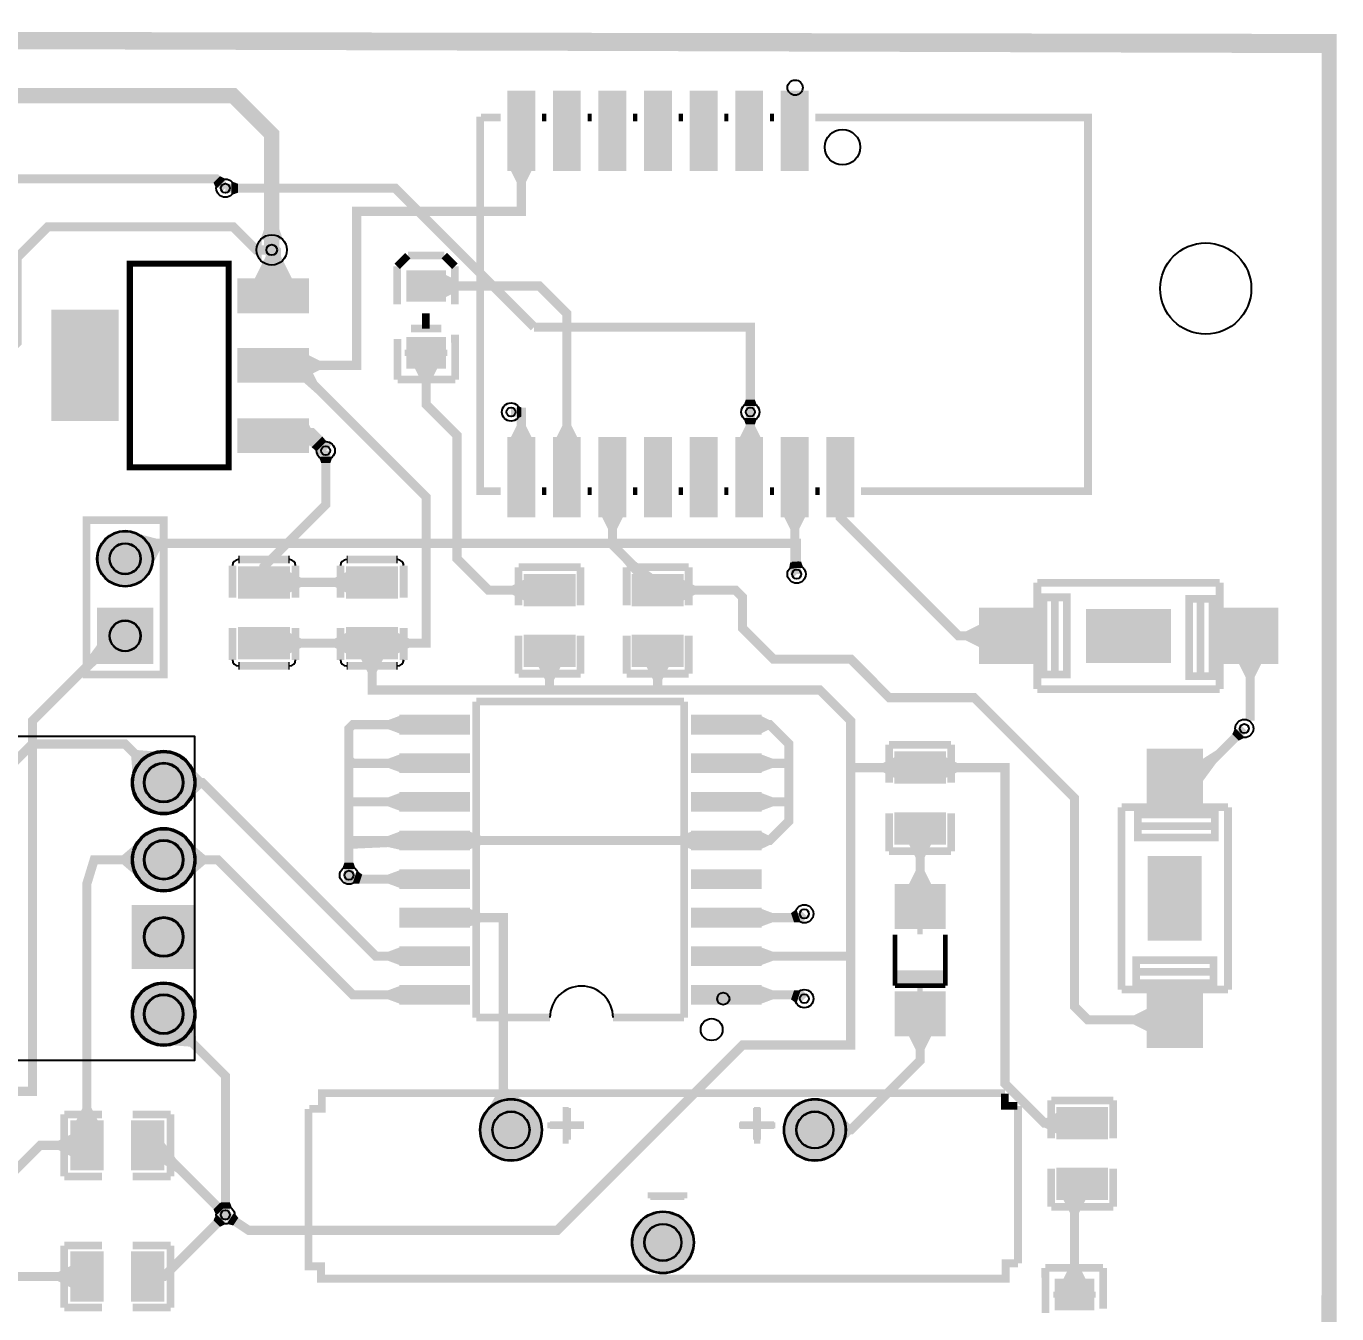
# Model space of a CAD drawing. Header units: millimetres. Extents: x 1 to 169, y 35 to 120.
# Drawn here: x 126.29 to 169.41, y 76.75 to 119.12 of the extents above; entities that cross this region are included whole.
import ezdxf

# ---------------------------------------------------------------- set-up
doc = ezdxf.new("R2010")
doc.units = ezdxf.units.MM
for name, color, linetype, true_color in [('BoardOutline', 7, 'Continuous', 0xff00ff), ('BottomLayer', 7, 'Continuous', 0x0000ff), ('BottomSolderLayer', 7, 'Continuous', 0xaa00ff), ('Document', 7, 'Continuous', 0xffffff), ('Hole', 7, 'Continuous', 0x000000), ('Multi-Layer', 7, 'Continuous', 0xc0c0c0), ('TopLayer', 7, 'Continuous', 0xff0000), ('TopPasterLayer', 7, 'Continuous', 0x808080), ('TopSilkLayer', 7, 'Continuous', 0xffff00), ('TopSolderLayer', 7, 'Continuous', 0x800080)]:
    doc.layers.add(name, color=color, linetype=linetype, true_color=true_color)

msp = doc.modelspace()

# ---------------------------------------------------------------- hatches: boundary and pattern name
at = {"layer": 'BottomLayer'}
for points in [[(133.041, 113.567), (133.041, 114.017), (133.251, 113.942), (133.251, 113.642)], [(149.889, 106.625), (150.339, 106.625), (150.264, 106.835), (149.964, 106.835)], [(130.362, 101.233), (129.802, 102.461), (130.587, 102.258), (130.724, 101.958)], [(151.413, 101.291), (151.863, 101.291), (151.788, 101.501), (151.488, 101.501)], [(129.812, 94.171), (130.873, 95.232), (129.954, 95.303), (129.742, 95.091)], [(130.748, 85.616), (131.808, 86.677), (131.879, 85.757), (131.667, 85.545)], [(132.617, 80.209), (133.067, 80.209), (132.992, 80.419), (132.692, 80.419)]]:
    msp.add_hatch(color=256, dxfattribs=at).paths.add_polyline_path(points)
at = {"layer": 'BottomSolderLayer'}
for points in [[(128.615, 101.6, 1), (130.466, 101.6, 1)], [(128.615, 98.135), (128.615, 99.986), (130.466, 99.986), (130.466, 98.135)], [(129.759, 94.234, 1), (131.861, 94.234, 1)], [(129.759, 91.694, 1), (131.861, 91.694, 1)], [(129.759, 88.103), (129.759, 90.205), (131.861, 90.205), (131.861, 88.103)], [(129.759, 86.614, 1), (131.861, 86.614, 1)], [(141.215, 82.804, 1), (143.266, 82.804, 1)], [(151.215, 82.804, 1), (153.266, 82.804, 1)], [(146.215, 79.104, 1), (148.266, 79.104, 1)]]:
    msp.add_hatch(color=256, dxfattribs=at).paths.add_polyline_path(points)
at = {"layer": 'Document'}
for points in [[(139.446, 111.074), (139.446, 110.074), (139.596, 110.074), (139.596, 111.074)], [(139.352, 108.84), (139.352, 107.84), (139.502, 107.84), (139.502, 108.84)], [(140.146, 108.474), (140.146, 108.274), (138.746, 108.274), (138.746, 108.474)], [(161.29, 98.298), (161.29, 99.822), (163.83, 99.822), (163.83, 98.298)], [(164.846, 89.154), (163.322, 89.154), (163.322, 91.694), (164.846, 91.694)], [(155.792, 89.962), (155.612, 89.962), (155.612, 89.242), (155.792, 89.242)], [(156.302, 89.692), (155.102, 89.692), (155.102, 89.512), (156.302, 89.512)], [(155.792, 86.822), (155.612, 86.822), (155.612, 87.542), (155.792, 87.542)], [(144.14, 83.554), (143.94, 83.554), (143.94, 82.354), (144.14, 82.354)], [(150.44, 83.554), (150.24, 83.554), (150.24, 82.354), (150.44, 82.354)], [(144.64, 82.854), (144.64, 83.054), (143.44, 83.054), (143.44, 82.854)], [(150.94, 82.854), (150.94, 83.054), (149.74, 83.054), (149.74, 82.854)], [(148.04, 80.554), (148.04, 80.654), (148.04, 80.754), (146.74, 80.754), (146.74, 80.554)], [(160.877, 76.919), (160.877, 77.919), (160.727, 77.919), (160.727, 76.919)], [(160.082, 77.284), (160.082, 77.484), (161.482, 77.484), (161.482, 77.284)]]:
    msp.add_hatch(color=256, dxfattribs=at).paths.add_polyline_path(points)
at = {"layer": 'Multi-Layer'}
for points in [[(128.64, 101.6, 1), (130.44, 101.6, 1)], [(128.64, 98.16), (128.64, 99.96), (130.44, 99.96), (130.44, 98.16)], [(129.81, 94.234, 1), (131.81, 94.234, 1)], [(129.81, 91.694, 1), (131.81, 91.694, 1)], [(129.81, 88.154), (129.81, 90.154), (131.81, 90.154), (131.81, 88.154)], [(129.81, 86.614, 1), (131.81, 86.614, 1)], [(141.24, 82.804, 1), (143.24, 82.804, 1)], [(151.24, 82.804, 1), (153.24, 82.804, 1)], [(146.24, 79.104, 1), (148.24, 79.104, 1)]]:
    msp.add_hatch(color=256, dxfattribs=at).paths.add_polyline_path(points)
at = {"layer": 'TopLayer'}
for points in [[(143.028, 116.932), (143.028, 114.432), (142.128, 114.432), (142.128, 116.932)], [(144.528, 116.932), (144.528, 114.432), (143.628, 114.432), (143.628, 116.932)], [(146.028, 116.932), (146.028, 114.432), (145.128, 114.432), (145.128, 116.932)], [(147.528, 116.932), (147.528, 114.432), (146.628, 114.432), (146.628, 116.932)], [(149.028, 116.932), (149.028, 114.432), (148.128, 114.432), (148.128, 116.932)], [(150.528, 116.932), (150.528, 114.432), (149.628, 114.432), (149.628, 116.932)], [(152.028, 116.932), (152.028, 114.432), (151.128, 114.432), (151.128, 116.932)], [(142.953, 114.432), (142.203, 114.432), (142.428, 113.982), (142.728, 113.982)], [(132.862, 114.092), (132.543, 113.774), (132.448, 113.976), (132.66, 114.187)], [(134.036, 111.385), (134.036, 112.135), (133.858, 111.91), (133.858, 111.61)], [(134.741, 112.091), (133.991, 112.091), (134.116, 112.441), (134.616, 112.441)], [(133.792, 110.795), (135.042, 110.795), (134.667, 111.545), (134.167, 111.545)], [(134.017, 111.402), (134.765, 111.458), (134.667, 111.1), (134.167, 111.063)], [(138.821, 110.074), (138.821, 111.074), (140.071, 111.074), (140.071, 110.074)], [(140.071, 110.949), (140.071, 110.199), (140.521, 110.424), (140.521, 110.724)], [(133.338, 109.703), (133.338, 110.795), (135.497, 110.795), (135.497, 109.703)], [(127.14, 106.21), (127.14, 109.716), (129.299, 109.716), (129.299, 106.21)], [(138.821, 107.874), (138.821, 108.874), (140.071, 108.874), (140.071, 107.874)], [(133.338, 107.417), (133.338, 108.509), (135.497, 108.509), (135.497, 107.417)], [(135.497, 108.338), (135.497, 107.588), (135.947, 107.813), (135.947, 108.113)], [(135.497, 108.161), (135.404, 107.417), (135.812, 107.054), (135.859, 107.432)], [(139.821, 107.874), (139.071, 107.874), (139.296, 107.424), (139.596, 107.424)], [(142.439, 106.201), (142.439, 106.651), (142.578, 106.576), (142.578, 106.276)], [(133.338, 105.105), (133.338, 106.198), (135.497, 106.198), (135.497, 105.105)], [(135.497, 106.198), (135.497, 105.105), (135.649, 105.402), (135.649, 105.902)], [(149.889, 106.228), (150.339, 106.228), (150.264, 106.018), (149.964, 106.018)], [(142.203, 105.532), (142.953, 105.532), (142.728, 105.982), (142.428, 105.982)], [(143.704, 105.532), (144.454, 105.532), (144.229, 105.982), (143.929, 105.982)], [(149.739, 105.532), (150.489, 105.532), (150.264, 105.982), (149.964, 105.982)], [(136.163, 105.456), (135.845, 105.137), (135.679, 105.268), (136.032, 105.622)], [(143.028, 105.532), (143.028, 103.032), (142.128, 103.032), (142.128, 105.532)], [(144.528, 105.532), (144.528, 103.032), (143.628, 103.032), (143.628, 105.532)], [(146.028, 105.532), (146.028, 103.032), (145.128, 103.032), (145.128, 105.532)], [(147.528, 105.532), (147.528, 103.032), (146.628, 103.032), (146.628, 105.532)], [(149.028, 105.532), (149.028, 103.032), (148.128, 103.032), (148.128, 105.532)], [(150.528, 105.532), (150.528, 103.032), (149.628, 103.032), (149.628, 105.532)], [(152.028, 105.532), (152.028, 103.032), (151.128, 103.032), (151.128, 105.532)], [(153.528, 105.532), (153.528, 103.032), (152.628, 103.032), (152.628, 105.532)], [(135.919, 104.958), (136.369, 104.958), (136.294, 104.748), (135.994, 104.748)], [(145.953, 103.032), (145.203, 103.032), (145.428, 102.582), (145.728, 102.582)], [(151.952, 103.032), (151.202, 103.032), (151.427, 102.582), (151.727, 102.582)], [(153.453, 103.032), (152.703, 103.032), (152.928, 102.954), (153.228, 102.954)], [(146.291, 101.068), (146.941, 101.068), (146.328, 101.518), (145.904, 101.518)], [(151.831, 101.322), (151.386, 101.255), (151.427, 101.473), (151.727, 101.519)], [(134.887, 101.322), (134.887, 100.322), (133.337, 100.322), (133.337, 101.322)], [(133.737, 101.322), (134.487, 101.322), (134.262, 101.346), (133.962, 101.346)], [(134.887, 101.197), (134.887, 100.447), (135.337, 100.672), (135.337, 100.972)], [(136.893, 100.447), (136.893, 101.197), (136.443, 100.972), (136.443, 100.672)], [(138.443, 101.322), (138.443, 100.322), (136.893, 100.322), (136.893, 101.322)], [(142.735, 100.193), (142.735, 100.943), (142.285, 100.718), (142.285, 100.418)], [(144.285, 101.068), (144.285, 100.068), (142.735, 100.068), (142.735, 101.068)], [(147.841, 101.068), (147.841, 100.068), (146.291, 100.068), (146.291, 101.068)], [(147.841, 100.943), (147.841, 100.193), (148.291, 100.418), (148.291, 100.718)], [(157.66, 99.96), (159.46, 99.96), (159.46, 98.16), (157.66, 98.16)], [(165.66, 99.96), (167.46, 99.96), (167.46, 98.16), (165.66, 98.16)], [(134.887, 99.322), (134.887, 98.322), (133.337, 98.322), (133.337, 99.322)], [(134.887, 99.197), (134.887, 98.447), (135.337, 98.672), (135.337, 98.972)], [(136.893, 98.447), (136.893, 99.197), (136.443, 98.972), (136.443, 98.672)], [(138.443, 99.322), (138.443, 98.322), (136.893, 98.322), (136.893, 99.322)], [(138.443, 99.197), (138.443, 98.447), (138.893, 98.672), (138.893, 98.972)], [(157.66, 98.685), (157.66, 99.435), (157.21, 99.21), (157.21, 98.91)], [(128.64, 98.16), (128.64, 98.789), (128.19, 98.176), (128.19, 97.752)], [(144.285, 99.068), (144.285, 98.068), (142.735, 98.068), (142.735, 99.068)], [(147.841, 99.068), (147.841, 98.068), (146.291, 98.068), (146.291, 99.068)], [(138.043, 98.322), (137.293, 98.322), (137.518, 97.872), (137.818, 97.872)], [(143.885, 98.068), (143.135, 98.068), (143.36, 97.618), (143.66, 97.618)], [(147.441, 98.068), (146.691, 98.068), (146.916, 97.618), (147.216, 97.618)], [(166.936, 98.16), (166.186, 98.16), (166.411, 97.71), (166.711, 97.71)], [(138.646, 95.822), (138.646, 96.457), (138.196, 96.289), (138.196, 95.989)], [(138.646, 95.822), (138.646, 96.457), (140.806, 96.457), (140.806, 95.822)], [(148.246, 95.822), (148.246, 96.457), (150.406, 96.457), (150.406, 95.822)], [(150.406, 96.457), (150.406, 95.822), (150.749, 95.989), (150.749, 96.289)], [(166.389, 95.713), (166.071, 96.031), (165.975, 95.829), (166.188, 95.617)], [(163.184, 93.524), (163.184, 95.324), (164.984, 95.324), (164.984, 93.524)], [(131.472, 93.484), (131.472, 94.984), (132.08, 94.384), (132.08, 94.084)], [(138.646, 94.552), (138.646, 95.187), (138.196, 95.019), (138.196, 94.719)], [(138.646, 94.552), (138.646, 95.187), (140.806, 95.187), (140.806, 94.552)], [(148.246, 94.552), (148.246, 95.187), (150.406, 95.187), (150.406, 94.552)], [(150.406, 95.187), (150.406, 94.552), (150.856, 94.719), (150.856, 95.019)], [(154.927, 94.351), (154.927, 95.101), (154.477, 94.876), (154.477, 94.576)], [(156.477, 95.226), (156.477, 94.226), (154.927, 94.226), (154.927, 95.226)], [(156.477, 95.101), (156.477, 94.351), (156.927, 94.576), (156.927, 94.876)], [(164.984, 95.001), (164.984, 94.251), (165.434, 94.864), (165.434, 95.288)], [(138.646, 93.282), (138.646, 93.917), (138.196, 93.749), (138.196, 93.449)], [(138.646, 93.282), (138.646, 93.917), (140.806, 93.917), (140.806, 93.282)], [(148.246, 93.282), (148.246, 93.917), (150.406, 93.917), (150.406, 93.282)], [(150.406, 93.917), (150.406, 93.282), (150.856, 93.449), (150.856, 93.749)], [(156.477, 93.226), (156.477, 92.226), (154.927, 92.226), (154.927, 93.226)], [(130.149, 90.944), (130.149, 92.444), (129.449, 91.844), (129.449, 91.544)], [(131.472, 90.944), (131.472, 92.444), (132.172, 91.844), (132.172, 91.544)], [(138.646, 92.012), (138.646, 92.647), (138.196, 92.479), (138.196, 92.179)], [(138.646, 92.012), (138.646, 92.647), (138.196, 92.41), (138.196, 92.11)], [(138.646, 92.012), (138.646, 92.647), (140.806, 92.647), (140.806, 92.012)], [(140.806, 92.647), (140.806, 92.012), (141.256, 92.179), (141.256, 92.479)], [(148.246, 92.012), (148.246, 92.647), (147.796, 92.479), (147.796, 92.179)], [(148.246, 92.012), (148.246, 92.647), (150.406, 92.647), (150.406, 92.012)], [(150.406, 92.647), (150.406, 92.012), (150.749, 92.179), (150.749, 92.479)], [(156.077, 92.226), (155.327, 92.226), (155.552, 91.776), (155.852, 91.776)], [(136.681, 91.385), (137.131, 91.385), (137.056, 91.595), (136.756, 91.595)], [(137.165, 91.338), (137.025, 90.911), (137.245, 90.909), (137.344, 91.209)], [(138.646, 90.742), (138.646, 91.377), (138.196, 91.209), (138.196, 90.909)], [(138.646, 90.742), (138.646, 91.377), (140.806, 91.377), (140.806, 90.742)], [(148.246, 90.742), (148.246, 91.377), (150.406, 91.377), (150.406, 90.742)], [(155.327, 90.877), (156.077, 90.877), (155.852, 91.327), (155.552, 91.327)], [(156.512, 89.437), (154.892, 89.437), (154.892, 90.877), (156.512, 90.877)], [(138.646, 89.472), (138.646, 90.107), (140.806, 90.107), (140.806, 89.472)], [(140.806, 90.107), (140.806, 89.472), (141.256, 89.639), (141.256, 89.939)], [(148.246, 89.472), (148.246, 90.107), (150.406, 90.107), (150.406, 89.472)], [(150.406, 90.107), (150.406, 89.472), (150.856, 89.639), (150.856, 89.939)], [(151.774, 89.641), (151.634, 90.068), (151.455, 89.939), (151.553, 89.639)], [(138.646, 88.202), (138.646, 88.837), (138.196, 88.669), (138.196, 88.369)], [(138.646, 88.202), (138.646, 88.837), (140.806, 88.837), (140.806, 88.202)], [(148.246, 88.202), (148.246, 88.837), (150.406, 88.837), (150.406, 88.202)], [(150.406, 88.837), (150.406, 88.202), (150.856, 88.369), (150.856, 88.669)], [(138.646, 86.932), (138.646, 87.567), (138.196, 87.399), (138.196, 87.099)], [(138.646, 86.932), (138.646, 87.567), (140.806, 87.567), (140.806, 86.932)], [(148.246, 86.932), (148.246, 87.567), (150.406, 87.567), (150.406, 86.932)], [(150.406, 87.567), (150.406, 86.932), (150.856, 87.099), (150.856, 87.399)], [(151.774, 87.398), (151.634, 86.97), (151.455, 87.099), (151.553, 87.399)], [(156.512, 87.347), (154.892, 87.347), (154.892, 85.907), (156.512, 85.907)], [(163.184, 85.524), (163.184, 87.324), (164.984, 87.324), (164.984, 85.524)], [(163.184, 86.049), (163.184, 86.799), (162.734, 86.574), (162.734, 86.274)], [(155.327, 85.907), (156.077, 85.907), (155.852, 85.457), (155.552, 85.457)], [(142.854, 83.594), (141.38, 83.314), (141.836, 84.113), (142.136, 84.17)], [(127.911, 83.071), (128.661, 83.071), (128.436, 83.521), (128.136, 83.521)], [(152.902, 82.054), (152.902, 83.554), (153.416, 82.954), (153.416, 82.654)], [(160.261, 82.651), (160.261, 83.401), (159.811, 83.176), (159.811, 82.876)], [(160.261, 82.526), (160.261, 83.526), (161.811, 83.526), (161.811, 82.526)], [(128.786, 81.521), (127.786, 81.521), (127.786, 83.071), (128.786, 83.071)], [(130.786, 81.521), (129.786, 81.521), (129.786, 83.071), (130.786, 83.071)], [(127.786, 81.921), (127.786, 82.671), (127.336, 82.446), (127.336, 82.146)], [(130.786, 82.441), (130.786, 81.691), (131.236, 81.404), (131.236, 81.828)], [(160.261, 80.526), (160.261, 81.526), (161.811, 81.526), (161.811, 80.526)], [(132.861, 80.31), (132.543, 79.991), (132.447, 80.193), (132.66, 80.405)], [(161.157, 80.526), (160.407, 80.526), (160.632, 80.076), (160.932, 80.076)], [(132.861, 79.711), (132.543, 80.029), (132.447, 79.827), (132.66, 79.615)], [(133.132, 80.087), (132.883, 79.713), (133.099, 79.659), (133.265, 79.908)], [(128.786, 77.203), (127.786, 77.203), (127.786, 78.753), (128.786, 78.753)], [(130.786, 77.203), (129.786, 77.203), (129.786, 78.753), (130.786, 78.753)], [(127.786, 77.603), (127.786, 78.353), (127.336, 78.128), (127.336, 77.828)], [(130.786, 78.353), (130.786, 77.603), (130.81, 77.828), (130.81, 78.128)], [(160.407, 77.884), (161.157, 77.884), (160.932, 78.334), (160.632, 78.334)], [(161.407, 77.884), (161.407, 76.884), (160.157, 76.884), (160.157, 77.884)]]:
    msp.add_hatch(color=256, dxfattribs=at).paths.add_polyline_path(points)
at = {"layer": 'TopPasterLayer'}
for points in [[(143.028, 116.932), (143.028, 114.432), (142.128, 114.432), (142.128, 116.932)], [(144.528, 116.932), (144.528, 114.432), (143.628, 114.432), (143.628, 116.932)], [(146.028, 116.932), (146.028, 114.432), (145.128, 114.432), (145.128, 116.932)], [(147.528, 116.932), (147.528, 114.432), (146.628, 114.432), (146.628, 116.932)], [(149.028, 116.932), (149.028, 114.432), (148.128, 114.432), (148.128, 116.932)], [(150.528, 116.932), (150.528, 114.432), (149.628, 114.432), (149.628, 116.932)], [(152.028, 116.932), (152.028, 114.432), (151.128, 114.432), (151.128, 116.932)], [(138.821, 110.074), (138.821, 111.074), (140.071, 111.074), (140.071, 110.074)], [(133.338, 109.703), (133.338, 110.795), (135.497, 110.795), (135.497, 109.703)], [(127.14, 106.21), (127.14, 109.716), (129.299, 109.716), (129.299, 106.21)], [(138.821, 107.874), (138.821, 108.874), (140.071, 108.874), (140.071, 107.874)], [(133.338, 107.417), (133.338, 108.509), (135.497, 108.509), (135.497, 107.417)], [(133.338, 105.105), (133.338, 106.198), (135.497, 106.198), (135.497, 105.105)], [(143.028, 105.532), (143.028, 103.032), (142.128, 103.032), (142.128, 105.532)], [(144.528, 105.532), (144.528, 103.032), (143.628, 103.032), (143.628, 105.532)], [(146.028, 105.532), (146.028, 103.032), (145.128, 103.032), (145.128, 105.532)], [(147.528, 105.532), (147.528, 103.032), (146.628, 103.032), (146.628, 105.532)], [(149.028, 105.532), (149.028, 103.032), (148.128, 103.032), (148.128, 105.532)], [(150.528, 105.532), (150.528, 103.032), (149.628, 103.032), (149.628, 105.532)], [(152.028, 105.532), (152.028, 103.032), (151.128, 103.032), (151.128, 105.532)], [(153.528, 105.532), (153.528, 103.032), (152.628, 103.032), (152.628, 105.532)], [(134.887, 101.322), (134.887, 100.322), (133.337, 100.322), (133.337, 101.322)], [(138.443, 101.322), (138.443, 100.322), (136.893, 100.322), (136.893, 101.322)], [(144.285, 101.068), (144.285, 100.068), (142.735, 100.068), (142.735, 101.068)], [(147.841, 101.068), (147.841, 100.068), (146.291, 100.068), (146.291, 101.068)], [(157.66, 99.96), (159.46, 99.96), (159.46, 98.16), (157.66, 98.16)], [(165.66, 99.96), (167.46, 99.96), (167.46, 98.16), (165.66, 98.16)], [(134.887, 99.322), (134.887, 98.322), (133.337, 98.322), (133.337, 99.322)], [(138.443, 99.322), (138.443, 98.322), (136.893, 98.322), (136.893, 99.322)], [(144.285, 99.068), (144.285, 98.068), (142.735, 98.068), (142.735, 99.068)], [(147.841, 99.068), (147.841, 98.068), (146.291, 98.068), (146.291, 99.068)], [(138.646, 95.822), (138.646, 96.457), (140.806, 96.457), (140.806, 95.822)], [(148.246, 95.822), (148.246, 96.457), (150.406, 96.457), (150.406, 95.822)], [(163.184, 93.524), (163.184, 95.324), (164.984, 95.324), (164.984, 93.524)], [(138.646, 94.552), (138.646, 95.187), (140.806, 95.187), (140.806, 94.552)], [(148.246, 94.552), (148.246, 95.187), (150.406, 95.187), (150.406, 94.552)], [(156.477, 95.226), (156.477, 94.226), (154.927, 94.226), (154.927, 95.226)], [(138.646, 93.282), (138.646, 93.917), (140.806, 93.917), (140.806, 93.282)], [(148.246, 93.282), (148.246, 93.917), (150.406, 93.917), (150.406, 93.282)], [(156.477, 93.226), (156.477, 92.226), (154.927, 92.226), (154.927, 93.226)], [(138.646, 92.012), (138.646, 92.647), (140.806, 92.647), (140.806, 92.012)], [(148.246, 92.012), (148.246, 92.647), (150.406, 92.647), (150.406, 92.012)], [(138.646, 90.742), (138.646, 91.377), (140.806, 91.377), (140.806, 90.742)], [(148.246, 90.742), (148.246, 91.377), (150.406, 91.377), (150.406, 90.742)], [(156.512, 89.437), (154.892, 89.437), (154.892, 90.877), (156.512, 90.877)], [(138.646, 89.472), (138.646, 90.107), (140.806, 90.107), (140.806, 89.472)], [(148.246, 89.472), (148.246, 90.107), (150.406, 90.107), (150.406, 89.472)], [(138.646, 88.202), (138.646, 88.837), (140.806, 88.837), (140.806, 88.202)], [(148.246, 88.202), (148.246, 88.837), (150.406, 88.837), (150.406, 88.202)], [(138.646, 86.932), (138.646, 87.567), (140.806, 87.567), (140.806, 86.932)], [(148.246, 86.932), (148.246, 87.567), (150.406, 87.567), (150.406, 86.932)], [(156.512, 87.347), (154.892, 87.347), (154.892, 85.907), (156.512, 85.907)], [(163.184, 85.524), (163.184, 87.324), (164.984, 87.324), (164.984, 85.524)], [(160.261, 82.526), (160.261, 83.526), (161.811, 83.526), (161.811, 82.526)], [(128.786, 81.521), (127.786, 81.521), (127.786, 83.071), (128.786, 83.071)], [(130.786, 81.521), (129.786, 81.521), (129.786, 83.071), (130.786, 83.071)], [(160.261, 80.526), (160.261, 81.526), (161.811, 81.526), (161.811, 80.526)], [(128.786, 77.203), (127.786, 77.203), (127.786, 78.753), (128.786, 78.753)], [(130.786, 77.203), (129.786, 77.203), (129.786, 78.753), (130.786, 78.753)], [(161.407, 77.884), (161.407, 76.884), (160.157, 76.884), (160.157, 77.884)]]:
    msp.add_hatch(color=256, dxfattribs=at).paths.add_polyline_path(points)
at = {"layer": 'TopSilkLayer'}
msp.add_hatch(color=256, dxfattribs=at).paths.add_polyline_path([(154.901, 87.55), (154.901, 88.058), (156.503, 88.058), (156.503, 87.55)])
at = {"layer": 'TopSolderLayer'}
for points in [[(143.037, 117.002), (143.037, 114.363), (142.119, 114.363), (142.119, 117.002)], [(144.537, 117.002), (144.537, 114.363), (143.619, 114.363), (143.619, 117.002)], [(146.037, 117.002), (146.037, 114.363), (145.119, 114.363), (145.119, 117.002)], [(147.537, 117.002), (147.537, 114.363), (146.619, 114.363), (146.619, 117.002)], [(149.037, 117.002), (149.037, 114.363), (148.119, 114.363), (148.119, 117.002)], [(150.537, 117.002), (150.537, 114.363), (149.619, 114.363), (149.619, 117.002)], [(152.037, 117.002), (152.037, 114.363), (151.119, 114.363), (151.119, 117.002)], [(138.79, 110.054), (138.79, 111.095), (140.103, 111.095), (140.103, 110.054)], [(133.237, 109.677), (133.237, 110.821), (135.597, 110.821), (135.597, 109.677)], [(127.109, 106.128), (127.109, 109.798), (129.33, 109.798), (129.33, 106.128)], [(138.79, 107.854), (138.79, 108.895), (140.103, 108.895), (140.103, 107.854)], [(133.237, 107.391), (133.237, 108.535), (135.597, 108.535), (135.597, 107.391)], [(133.237, 105.08), (133.237, 106.223), (135.597, 106.223), (135.597, 105.08)], [(143.037, 105.602), (143.037, 102.963), (142.119, 102.963), (142.119, 105.602)], [(144.537, 105.602), (144.537, 102.963), (143.619, 102.963), (143.619, 105.602)], [(146.037, 105.602), (146.037, 102.963), (145.119, 102.963), (145.119, 105.602)], [(147.537, 105.602), (147.537, 102.963), (146.619, 102.963), (146.619, 105.602)], [(149.037, 105.602), (149.037, 102.963), (148.119, 102.963), (148.119, 105.602)], [(150.537, 105.602), (150.537, 102.963), (149.619, 102.963), (149.619, 105.602)], [(152.037, 105.602), (152.037, 102.963), (151.119, 102.963), (151.119, 105.602)], [(153.537, 105.602), (153.537, 102.963), (152.619, 102.963), (152.619, 105.602)], [(128.615, 101.6, 1), (130.466, 101.6, 1)], [(134.966, 101.355), (134.966, 100.289), (133.259, 100.289), (133.259, 101.355)], [(138.522, 101.355), (138.522, 100.289), (136.815, 100.289), (136.815, 101.355)], [(144.364, 101.101), (144.364, 100.035), (142.657, 100.035), (142.657, 101.101)], [(147.92, 101.101), (147.92, 100.035), (146.213, 100.035), (146.213, 101.101)], [(128.615, 98.135), (128.615, 99.986), (130.466, 99.986), (130.466, 98.135)], [(157.635, 99.986), (159.486, 99.986), (159.486, 98.135), (157.635, 98.135)], [(165.635, 99.986), (167.486, 99.986), (167.486, 98.135), (165.635, 98.135)], [(134.966, 99.355), (134.966, 98.289), (133.259, 98.289), (133.259, 99.355)], [(138.522, 99.355), (138.522, 98.289), (136.815, 98.289), (136.815, 99.355)], [(144.364, 99.101), (144.364, 98.035), (142.657, 98.035), (142.657, 99.101)], [(147.92, 99.101), (147.92, 98.035), (146.213, 98.035), (146.213, 99.101)], [(138.56, 95.814), (138.56, 96.464), (140.893, 96.464), (140.893, 95.814)], [(148.16, 95.814), (148.16, 96.464), (150.493, 96.464), (150.493, 95.814)], [(163.159, 93.499), (163.159, 95.35), (165.01, 95.35), (165.01, 93.499)], [(129.759, 94.234, 1), (131.861, 94.234, 1)], [(138.56, 94.544), (138.56, 95.194), (140.893, 95.194), (140.893, 94.544)], [(148.16, 94.544), (148.16, 95.194), (150.493, 95.194), (150.493, 94.544)], [(156.556, 95.259), (156.556, 94.193), (154.849, 94.193), (154.849, 95.259)], [(138.56, 93.274), (138.56, 93.924), (140.893, 93.924), (140.893, 93.274)], [(148.16, 93.274), (148.16, 93.924), (150.493, 93.924), (150.493, 93.274)], [(156.556, 93.259), (156.556, 92.193), (154.849, 92.193), (154.849, 93.259)], [(129.759, 91.694, 1), (131.861, 91.694, 1)], [(138.56, 92.004), (138.56, 92.654), (140.893, 92.654), (140.893, 92.004)], [(148.16, 92.004), (148.16, 92.654), (150.493, 92.654), (150.493, 92.004)], [(138.56, 90.734), (138.56, 91.384), (140.893, 91.384), (140.893, 90.734)], [(148.16, 90.734), (148.16, 91.384), (150.493, 91.384), (150.493, 90.734)], [(156.541, 89.415), (154.864, 89.415), (154.864, 90.9), (156.541, 90.9)], [(129.759, 88.103), (129.759, 90.205), (131.861, 90.205), (131.861, 88.103)], [(138.56, 89.464), (138.56, 90.114), (140.893, 90.114), (140.893, 89.464)], [(148.16, 89.464), (148.16, 90.114), (150.493, 90.114), (150.493, 89.464)], [(138.56, 88.194), (138.56, 88.844), (140.893, 88.844), (140.893, 88.194)], [(148.16, 88.194), (148.16, 88.844), (150.493, 88.844), (150.493, 88.194)], [(129.759, 86.614, 1), (131.861, 86.614, 1)], [(138.56, 86.924), (138.56, 87.574), (140.893, 87.574), (140.893, 86.924)], [(148.16, 86.924), (148.16, 87.574), (150.493, 87.574), (150.493, 86.924)], [(156.541, 87.37), (154.864, 87.37), (154.864, 85.885), (156.541, 85.885)], [(163.159, 85.499), (163.159, 87.35), (165.01, 87.35), (165.01, 85.499)], [(141.215, 82.804, 1), (143.266, 82.804, 1)], [(151.215, 82.804, 1), (153.266, 82.804, 1)], [(160.183, 82.493), (160.183, 83.559), (161.89, 83.559), (161.89, 82.493)], [(128.837, 81.47), (127.735, 81.47), (127.735, 83.122), (128.837, 83.122)], [(130.837, 81.47), (129.735, 81.47), (129.735, 83.122), (130.837, 83.122)], [(160.183, 80.493), (160.183, 81.559), (161.89, 81.559), (161.89, 80.493)], [(146.215, 79.104, 1), (148.266, 79.104, 1)], [(128.837, 77.152), (127.735, 77.152), (127.735, 78.804), (128.837, 78.804)], [(130.837, 77.152), (129.735, 77.152), (129.735, 78.804), (130.837, 78.804)], [(161.439, 77.905), (161.439, 76.864), (160.125, 76.864), (160.125, 77.905)]]:
    msp.add_hatch(color=256, dxfattribs=at).paths.add_polyline_path(points)

# ---------------------------------------------------------------- linework, layer by layer
at = {"layer": 'BoardOutline', "const_width": 0.254}
msp.add_lwpolyline([(168.91, 35.56), (1.778, 35.306), (1.778, 118.618), (84.836, 118.618), (169.164, 118.364), (168.91, 35.56)], close=True, dxfattribs=at)
at = {"layer": 'BottomLayer', "const_width": 0.3}
for points in [[(143.002, 109.22), (138.43, 113.792), (132.842, 113.792)], [(150.114, 106.426), (150.114, 109.22), (143.002, 109.22)], [(151.638, 101.092), (151.638, 102.108), (129.54, 102.108), (129.54, 101.6)], [(130.81, 94.234), (129.54, 95.504), (126.492, 95.504), (125.73, 94.742), (125.73, 77.978)], [(132.842, 80.01), (132.842, 84.582), (130.81, 86.614)]]:
    msp.add_lwpolyline(points, dxfattribs=at)
at = {"layer": 'BottomSolderLayer'}
for centre, radius in [((129.54, 101.6), 0.925), ((129.54, 101.6), 0.514), ((129.54, 99.06), 0.514), ((130.81, 94.234), 1.051), ((130.81, 94.234), 0.657), ((130.81, 91.694), 1.051), ((130.81, 91.694), 0.657), ((130.81, 89.154), 0.657), ((130.81, 86.614), 1.051), ((130.81, 86.614), 0.657), ((142.24, 82.804), 1.025), ((152.24, 82.804), 1.025), ((142.24, 82.804), 0.615), ((152.24, 82.804), 0.615), ((147.24, 79.104), 1.025), ((147.24, 79.104), 0.615)]:
    msp.add_circle(centre, radius, dxfattribs=at)
at = {"layer": 'Document'}
for centre, radius in [((151.588, 117.102), 0.25), ((149.225, 87.122), 0.2)]:
    msp.add_circle(centre, radius, dxfattribs=at)
at = {"layer": 'Hole'}
for centre, radius in [((132.842, 113.792), 0.15), ((134.366, 111.76), 0.175), ((142.24, 106.426), 0.15), ((150.114, 106.426), 0.15), ((136.144, 105.156), 0.15), ((151.638, 101.092), 0.15), ((166.37, 96.012), 0.15), ((136.906, 91.186), 0.15), ((151.892, 89.916), 0.15), ((151.892, 87.122), 0.15), ((132.842, 80.01), 0.15)]:
    msp.add_circle(centre, radius, dxfattribs=at)
at = {"layer": 'Multi-Layer'}
for centre, radius in [((132.842, 113.792), 0.3), ((134.366, 111.76), 0.5), ((165.1, 110.49), 1.5), ((142.24, 106.426), 0.3), ((150.114, 106.426), 0.3), ((136.144, 105.156), 0.3), ((129.54, 101.6), 0.9), ((129.54, 101.6), 0.5), ((151.638, 101.092), 0.3), ((129.54, 99.06), 0.5), ((166.37, 96.012), 0.3), ((130.81, 94.234), 1), ((130.81, 94.234), 0.625), ((130.81, 91.694), 1), ((130.81, 91.694), 0.625), ((136.906, 91.186), 0.3), ((151.892, 89.916), 0.3), ((130.81, 89.154), 0.625), ((130.81, 86.614), 1), ((130.81, 86.614), 0.625), ((151.892, 87.122), 0.3), ((142.24, 82.804), 1), ((152.24, 82.804), 1), ((142.24, 82.804), 0.6), ((152.24, 82.804), 0.6), ((132.842, 80.01), 0.3), ((147.24, 79.104), 1), ((147.24, 79.104), 0.6)]:
    msp.add_circle(centre, radius, dxfattribs=at)
at = {"layer": 'TopLayer'}
for points, const_width in [([(117.602, 102.362), (114.808, 105.156), (114.808, 116.84), (133.096, 116.84), (134.366, 115.57), (134.366, 111.76)], 0.5), ([(134.417, 107.963), (137.16, 107.963), (137.16, 113.03), (142.578, 113.03), (142.578, 115.682)], 0.3), ([(123.581, 114.098), (132.537, 114.098), (132.842, 113.792)], 0.3), ([(134.366, 111.76), (133.858, 111.76), (133.096, 112.522), (127, 112.522), (125.984, 111.506), (125.984, 108.712), (125.222, 107.95), (125.174, 107.998), (123.482, 107.998)], 0.3), ([(134.417, 110.249), (134.417, 111.709), (134.366, 111.76)], 0.5), ([(139.446, 110.574), (143.172, 110.574), (144.079, 109.668), (144.079, 104.282)], 0.3), ([(139.446, 108.374), (139.446, 106.68), (140.462, 105.664), (140.462, 101.599), (141.494, 100.568), (143.51, 100.568)], 0.3), ([(133.909, 107.899), (135.179, 107.899), (139.446, 103.632), (139.446, 98.822), (134.112, 98.822)], 0.3), ([(142.24, 106.426), (142.578, 106.426), (142.578, 104.282)], 0.3), ([(150.114, 106.426), (150.114, 104.318), (150.079, 104.282)], 0.3), ([(134.417, 105.652), (135.649, 105.652), (136.144, 105.156)], 0.5), ([(134.112, 100.822), (134.112, 101.346), (136.144, 103.378), (136.144, 105.156)], 0.3), ([(147.066, 100.568), (145.578, 102.056), (145.578, 104.282)], 0.3), ([(151.577, 104.282), (151.577, 101.152), (151.638, 101.092)], 0.3), ([(153.078, 104.282), (153.078, 102.954), (156.972, 99.06), (158.56, 99.06)], 0.3), ([(134.112, 100.822), (137.668, 100.822), (137.668, 100.822)], 0.3), ([(147.066, 100.568), (149.622, 100.568), (149.86, 100.33), (149.86, 99.314), (150.876, 98.298), (153.416, 98.298), (154.686, 97.028), (157.48, 97.028), (160.782, 93.726), (160.782, 86.868), (161.227, 86.424), (164.084, 86.424)], 0.3), ([(99.639, 76.454), (100.584, 76.454), (108.204, 84.074), (126.492, 84.074), (126.492, 96.266), (129.286, 99.06), (129.54, 99.06)], 0.3), ([(166.561, 99.06), (166.561, 96.266)], 0.3), ([(137.668, 98.822), (137.668, 97.282), (152.4, 97.282), (153.416, 96.266), (153.416, 94.726)], 0.3), ([(143.51, 98.568), (143.51, 97.282)], 0.3), ([(147.066, 98.568), (147.066, 97.282)], 0.3), ([(139.726, 92.329), (136.906, 92.202), (136.906, 93.218), (136.906, 96.012), (137.033, 96.139), (139.726, 96.139)], 0.3), ([(149.327, 92.329), (150.749, 92.329), (151.384, 92.964), (151.384, 95.504), (150.749, 96.139), (149.327, 96.139)], 0.3), ([(164.084, 94.424), (164.783, 94.424), (166.37, 96.012)], 0.3), ([(136.906, 94.995), (137.033, 94.869), (139.726, 94.869)], 0.3), ([(149.327, 94.869), (151.384, 94.869)], 0.3), ([(153.416, 94.733), (153.416, 88.519), (149.327, 88.519)], 0.3), ([(155.702, 94.726), (153.416, 94.726)], 0.3), ([(155.702, 94.726), (158.496, 94.726), (158.496, 84.328), (159.799, 83.026), (161.036, 83.026)], 0.3), ([(130.81, 94.234), (132.08, 94.234), (137.795, 88.519), (139.726, 88.519)], 0.3), ([(136.906, 93.653), (136.96, 93.599), (139.726, 93.599)], 0.3), ([(149.327, 93.599), (151.384, 93.599)], 0.3), ([(155.702, 90.157), (155.702, 92.726)], 0.3), ([(136.906, 91.186), (136.906, 92.329), (139.726, 92.329)], 0.3), ([(139.726, 92.329), (149.327, 92.329)], 0.3), ([(130.81, 91.694), (128.524, 91.694), (128.285, 90.916), (128.285, 82.296)], 0.3), ([(130.81, 91.694), (132.588, 91.694), (137.033, 87.249), (139.726, 87.249)], 0.3), ([(139.726, 91.059), (136.906, 91.059), (136.906, 91.186)], 0.3), ([(139.726, 89.789), (141.986, 89.789), (141.986, 83.058), (142.24, 82.804)], 0.3), ([(149.327, 89.789), (151.765, 89.789), (151.892, 89.916)], 0.3), ([(153.416, 88.519), (153.416, 85.598), (149.86, 85.598), (143.764, 79.502), (133.604, 79.502), (132.842, 80.01)], 0.3), ([(149.327, 87.249), (151.765, 87.249), (151.892, 87.122)], 0.3), ([(152.24, 82.804), (153.416, 82.804), (155.702, 85.09), (155.702, 86.627)], 0.3), ([(128.285, 82.296), (126.746, 82.296), (123.444, 78.994), (106.68, 78.994), (101.237, 73.551), (101.237, 72.06)], 0.3), ([(132.842, 80.01), (130.556, 82.296), (130.287, 82.296)], 0.3), ([(161.036, 81.026), (160.782, 80.772), (160.782, 77.384)], 0.3), ([(130.287, 77.978), (130.81, 77.978), (132.842, 80.01)], 0.3), ([(128.285, 77.978), (125.73, 77.978)], 0.3)]:
    msp.add_lwpolyline(points, dxfattribs=dict(at, const_width=const_width))
at = {"layer": 'TopSilkLayer'}
for points, const_width in [([(169.164, 118.618), (169.164, 118.618), (1.524, 118.872), (1.524, 35.306), (169.164, 35.306), (169.164, 118.618)], 0.5), ([(132.946, 111.306), (132.946, 104.605), (129.698, 104.605), (129.698, 111.306), (132.946, 111.306)], 0.201), ([(128.27, 97.79), (128.27, 102.87), (130.81, 102.87), (130.81, 97.79), (128.27, 97.79)], 0.254), ([(159.766, 100.33), (160.528, 100.33), (160.528, 97.79), (159.766, 97.79), (159.766, 100.33)], 0.254), ([(164.559, 100.28), (165.321, 100.28), (165.321, 97.74), (164.559, 97.74), (164.559, 100.28)], 0.254), ([(161.29, 99.822), (163.83, 99.822), (163.83, 98.298), (161.29, 98.298), (161.29, 99.822)], 0.254), ([(162.864, 92.423), (162.864, 93.185), (165.404, 93.185), (165.404, 92.423), (162.864, 92.423)], 0.254), ([(163.322, 89.154), (163.322, 91.694), (164.846, 91.694), (164.846, 89.154), (163.322, 89.154)], 0.254), ([(162.814, 87.63), (162.814, 88.392), (165.354, 88.392), (165.354, 87.63), (162.814, 87.63)], 0.254)]:
    msp.add_lwpolyline(points, close=True, dxfattribs=dict(at, const_width=const_width))
for points, const_width in [([(141.228, 116.142), (141.228, 103.822), (141.897, 103.822)], 0.254), ([(141.897, 116.122), (141.248, 116.122)], 0.254), ([(143.397, 116.122), (143.259, 116.122)], 0.254), ([(144.897, 116.122), (144.759, 116.122)], 0.254), ([(146.397, 116.122), (146.259, 116.122)], 0.254), ([(147.897, 116.122), (147.759, 116.122)], 0.254), ([(149.397, 116.122), (149.259, 116.122)], 0.254), ([(150.897, 116.122), (150.759, 116.122)], 0.254), ([(153.759, 103.822), (161.228, 103.822), (161.228, 116.122), (152.259, 116.122)], 0.254), ([(138.496, 111.224), (138.496, 111.224), (138.846, 111.574)], 0.254), ([(140.046, 111.574), (138.846, 111.574)], 0.254), ([(140.396, 111.224), (140.396, 111.224), (140.046, 111.574)], 0.254), ([(138.496, 109.974), (138.496, 111.224)], 0.254), ([(140.396, 109.974), (140.396, 111.224)], 0.254), ([(139.441, 109.174), (139.441, 109.674)], 0.254), ([(139.946, 109.174), (138.946, 109.174)], 0.254), ([(138.506, 108.834), (138.506, 107.494)], 0.254), ([(140.396, 108.974), (140.406, 107.494)], 0.254), ([(140.406, 107.494), (138.506, 107.494)], 0.254), ([(143.259, 103.822), (143.397, 103.822)], 0.254), ([(144.759, 103.822), (144.897, 103.822)], 0.254), ([(146.259, 103.822), (146.397, 103.822)], 0.254), ([(147.759, 103.822), (147.897, 103.822)], 0.254), ([(149.259, 103.822), (149.397, 103.822)], 0.254), ([(150.759, 103.822), (150.897, 103.822)], 0.254), ([(152.259, 103.822), (152.397, 103.822)], 0.254), ([(133.072, 100.322), (133.072, 101.372)], 0.254), ([(133.272, 101.572), (133.312, 101.572)], 0.254), ([(134.912, 101.572), (133.312, 101.572)], 0.254), ([(134.932, 101.572), (134.912, 101.572)], 0.254), ([(134.952, 101.572), (134.912, 101.572)], 0.254), ([(135.152, 100.322), (135.152, 101.372)], 0.254), ([(136.628, 100.322), (136.628, 101.372)], 0.254), ([(136.828, 101.572), (136.868, 101.572)], 0.254), ([(138.468, 101.572), (136.868, 101.572)], 0.254), ([(138.488, 101.572), (138.468, 101.572)], 0.254), ([(138.508, 101.572), (138.468, 101.572)], 0.254), ([(138.708, 100.322), (138.708, 101.372)], 0.254), ([(142.49, 100.068), (142.49, 101.318)], 0.254), ([(144.53, 101.318), (142.49, 101.318)], 0.254), ([(144.53, 100.068), (144.53, 101.318)], 0.254), ([(146.046, 100.068), (146.046, 101.318)], 0.254), ([(148.086, 101.318), (146.046, 101.318)], 0.254), ([(148.086, 100.068), (148.086, 101.318)], 0.254), ([(159.56, 100.81), (159.56, 97.31)], 0.254), ([(159.56, 100.81), (165.56, 100.81)], 0.254), ([(165.56, 97.31), (165.56, 100.81)], 0.254), ([(160.14, 100.29), (160.14, 97.75)], 0.254), ([(164.933, 100.24), (164.933, 97.7)], 0.254), ([(133.072, 99.322), (133.072, 98.272)], 0.254), ([(135.152, 99.322), (135.152, 98.272)], 0.254), ([(136.628, 99.322), (136.628, 98.272)], 0.254), ([(138.708, 99.322), (138.708, 98.272)], 0.254), ([(142.49, 99.068), (142.49, 97.818)], 0.254), ([(144.53, 99.068), (144.53, 97.818)], 0.254), ([(146.046, 99.068), (146.046, 97.818)], 0.254), ([(148.086, 99.068), (148.086, 97.818)], 0.254), ([(133.272, 98.072), (133.312, 98.072)], 0.254), ([(134.912, 98.072), (133.312, 98.072)], 0.254), ([(134.952, 98.072), (134.912, 98.072)], 0.254), ([(136.828, 98.072), (136.868, 98.072)], 0.254), ([(138.468, 98.072), (136.868, 98.072)], 0.254), ([(138.508, 98.072), (138.468, 98.072)], 0.254), ([(144.53, 97.818), (142.49, 97.818)], 0.254), ([(148.086, 97.818), (146.046, 97.818)], 0.254), ([(165.56, 97.31), (159.56, 97.31)], 0.254), ([(141.097, 96.901), (147.937, 96.901)], 0.254), ([(141.097, 86.501), (141.097, 96.901)], 0.254), ([(147.937, 86.501), (147.937, 96.901)], 0.254), ([(154.682, 94.226), (154.682, 95.476)], 0.254), ([(156.722, 95.476), (154.682, 95.476)], 0.254), ([(156.722, 94.226), (156.722, 95.476)], 0.254), ([(154.682, 93.226), (154.682, 91.976)], 0.254), ([(156.722, 93.226), (156.722, 91.976)], 0.254), ([(165.834, 93.424), (162.334, 93.424)], 0.254), ([(162.334, 87.424), (162.334, 93.424)], 0.254), ([(165.834, 93.424), (165.834, 87.424)], 0.254), ([(162.905, 92.797), (165.445, 92.797)], 0.254), ([(156.722, 91.976), (154.682, 91.976)], 0.254), ([(154.876, 87.55), (154.876, 89.234)], 0.152), ([(156.529, 87.55), (156.529, 89.234)], 0.152), ([(162.855, 88.004), (165.395, 88.004)], 0.254), ([(154.876, 87.55), (156.529, 87.55)], 0.152), ([(162.334, 87.424), (165.834, 87.424)], 0.254), ([(141.097, 86.501), (143.521, 86.501)], 0.254), ([(145.597, 86.502), (147.937, 86.502)], 0.254), ([(158.493, 84.01), (136.013, 84.01), (136.013, 83.494), (135.607, 83.494)], 0.254), ([(158.903, 83.596), (158.493, 83.596), (158.493, 84.002)], 0.254), ([(158.924, 83.596), (158.924, 78.414)], 0.254), ([(160.016, 82.526), (160.016, 83.776)], 0.254), ([(160.016, 83.776), (162.056, 83.776)], 0.254), ([(162.056, 82.526), (162.056, 83.776)], 0.254), ([(128.786, 83.316), (127.536, 83.316)], 0.254), ([(127.536, 81.276), (127.536, 83.316)], 0.254), ([(129.786, 83.316), (131.036, 83.316)], 0.254), ([(131.036, 81.276), (131.036, 83.316)], 0.254), ([(158.924, 78.414), (158.518, 78.414), (158.518, 77.91), (135.988, 77.91), (135.988, 78.316), (135.578, 78.316), (135.578, 83.494)], 0.254), ([(144.087, 83.524), (144.087, 82.482)], 0.254), ([(150.335, 83.524), (150.335, 82.482)], 0.254), ([(144.646, 82.965), (143.528, 82.965)], 0.254), ([(150.894, 82.965), (149.776, 82.965)], 0.254), ([(160.016, 81.526), (160.016, 80.276)], 0.254), ([(162.056, 81.526), (162.056, 80.276)], 0.254), ([(128.786, 81.276), (127.536, 81.276)], 0.254), ([(129.786, 81.276), (131.036, 81.276)], 0.254), ([(147.948, 80.628), (146.83, 80.628)], 0.254), ([(160.016, 80.276), (162.056, 80.276)], 0.254), ([(128.786, 78.998), (127.536, 78.998)], 0.254), ([(127.536, 76.958), (127.536, 78.998)], 0.254), ([(129.786, 78.998), (131.036, 78.998)], 0.254), ([(131.036, 76.958), (131.036, 78.998)], 0.254), ([(159.832, 76.784), (159.822, 78.264)], 0.254), ([(159.822, 78.264), (161.722, 78.264)], 0.254), ([(161.722, 76.924), (161.722, 78.264)], 0.254), ([(128.786, 76.958), (127.536, 76.958)], 0.254), ([(129.786, 76.958), (131.036, 76.958)], 0.254)]:
    msp.add_lwpolyline(points, dxfattribs=dict(at, const_width=const_width))
msp.add_lwpolyline([(118.618, 85.09), (118.618, 95.758), (131.826, 95.758), (131.826, 85.09)], close=True, dxfattribs=at)
for centre, radius in [((153.148, 115.142), 0.582), ((148.844, 86.106), 0.36)]:
    msp.add_circle(centre, radius, dxfattribs=at)
for centre, radius, start, end in [((133.272, 101.372), 0.2, 90, 180), ((134.952, 101.372), 0.2, 0, 90), ((136.828, 101.372), 0.2, 90, 180), ((138.508, 101.372), 0.2, 0, 90), ((133.272, 98.272), 0.2, 180, 270), ((134.952, 98.272), 0.2, 270, 0), ((136.828, 98.272), 0.2, 180, 270), ((138.508, 98.272), 0.2, 270, 0), ((144.559, 86.501), 1.038, 0.0168, 180.0168)]:
    msp.add_arc(centre, radius, start, end, dxfattribs=at)
at = {"layer": 'TopSolderLayer'}
for centre, radius in [((129.54, 101.6), 0.925), ((129.54, 101.6), 0.514), ((129.54, 99.06), 0.514), ((130.81, 94.234), 1.051), ((130.81, 94.234), 0.657), ((130.81, 91.694), 1.051), ((130.81, 91.694), 0.657), ((130.81, 89.154), 0.657), ((130.81, 86.614), 1.051), ((130.81, 86.614), 0.657), ((142.24, 82.804), 1.025), ((152.24, 82.804), 1.025), ((142.24, 82.804), 0.615), ((152.24, 82.804), 0.615), ((147.24, 79.104), 1.025), ((147.24, 79.104), 0.615)]:
    msp.add_circle(centre, radius, dxfattribs=at)

doc.saveas('drawing.dxf')
